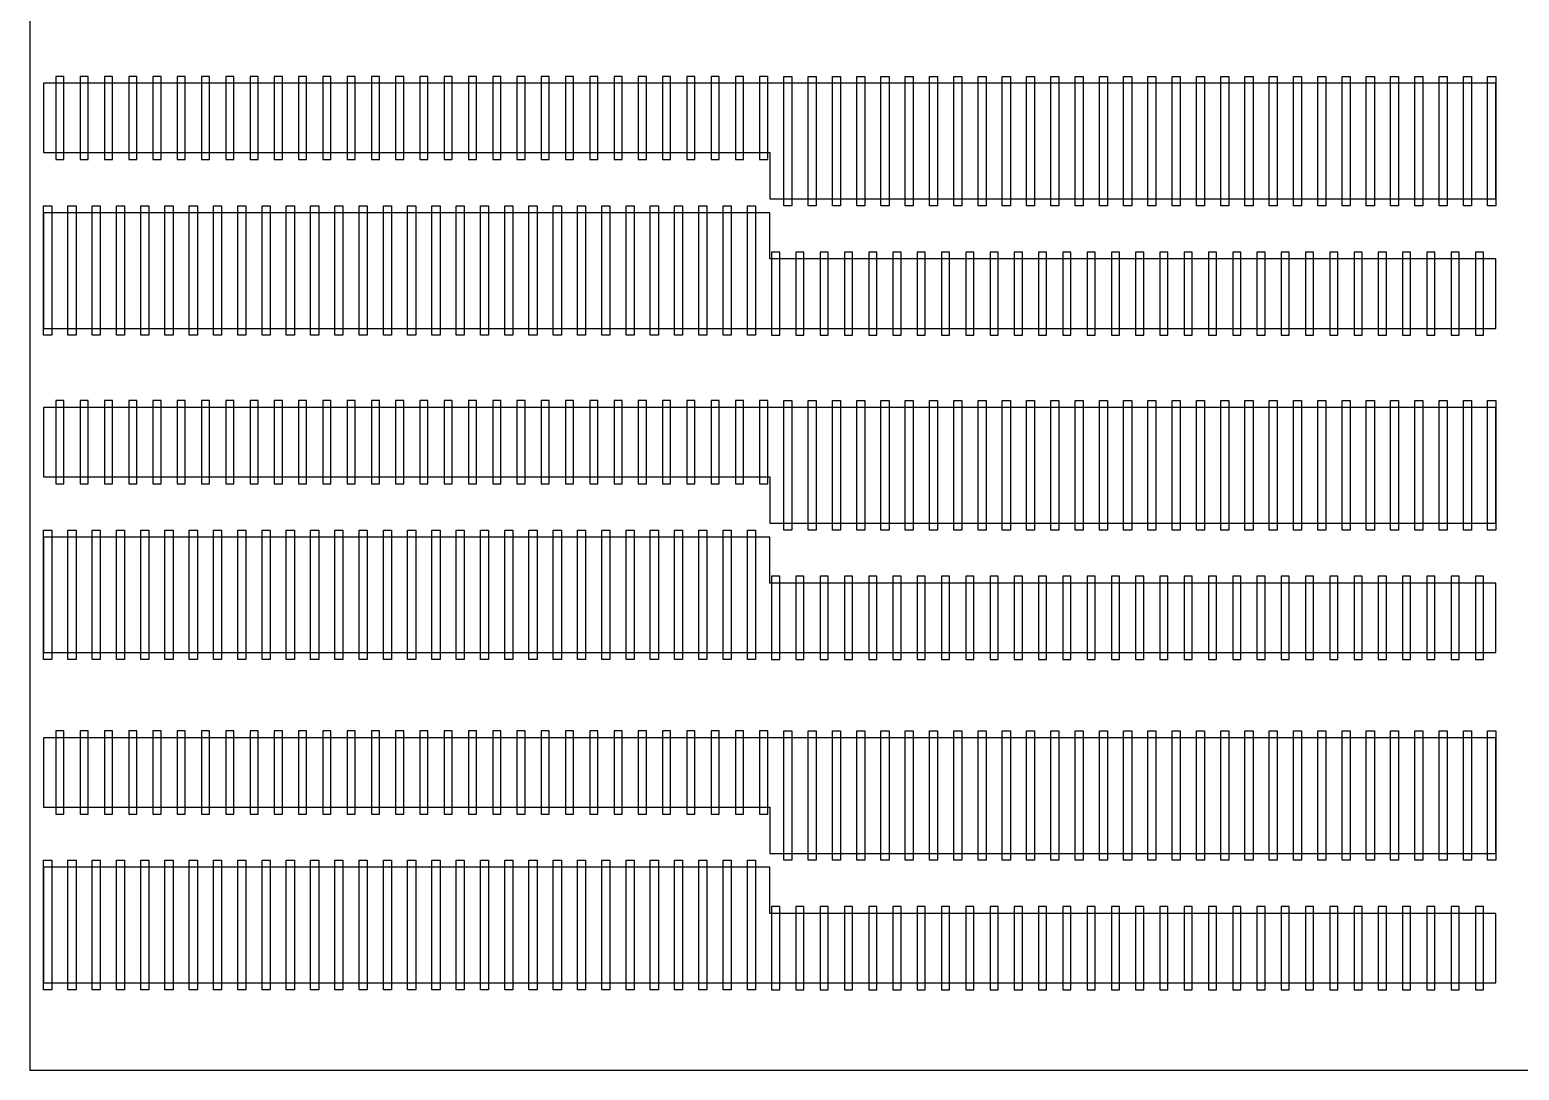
# Model space of a CAD drawing. Header units: millimetres. Extents: x -12392 to -10292, y 4792 to 5692.
# Drawn here: x -12392 to -11748, y 4792 to 5242 of the extents above; entities that cross this region are included whole.
import ezdxf

# ---------------------------------------------------------------- set-up
doc = ezdxf.new("R2010")
doc.units = ezdxf.units.MM
doc.layers.add('Predeterminada', color=18, linetype='Continuous', true_color=0x000000)

msp = doc.modelspace()

# ---------------------------------------------------------------- linework, layer by layer
at = {"layer": 'Predeterminada'}
for points in [[(-12392.38, 4792.4), (-10292.38, 4792.4), (-10292.38, 5692.4), (-12392.38, 5692.4)], [(-12381.08, 5186.27), (-12377.58, 5186.27), (-12377.58, 5222.27), (-12381.08, 5222.27)], [(-12367.08, 5186.27), (-12367.08, 5222.27), (-12370.58, 5222.27), (-12370.58, 5186.27)], [(-12356.58, 5186.27), (-12356.58, 5222.27), (-12360.08, 5222.27), (-12360.08, 5186.27)], [(-12346.08, 5186.27), (-12346.08, 5222.27), (-12349.58, 5222.27), (-12349.58, 5186.27)], [(-12339.08, 5186.27), (-12335.58, 5186.27), (-12335.58, 5222.27), (-12339.08, 5222.27)], [(-12328.58, 5186.27), (-12325.08, 5186.27), (-12325.08, 5222.27), (-12328.58, 5222.27)], [(-12318.08, 5186.27), (-12314.58, 5186.27), (-12314.58, 5222.27), (-12318.08, 5222.27)], [(-12307.58, 5186.27), (-12304.08, 5186.27), (-12304.08, 5222.27), (-12307.58, 5222.27)], [(-12297.08, 5186.27), (-12293.58, 5186.27), (-12293.58, 5222.27), (-12297.08, 5222.27)], [(-12283.08, 5186.27), (-12283.08, 5222.27), (-12286.58, 5222.27), (-12286.58, 5186.27)], [(-12272.58, 5186.27), (-12272.58, 5222.27), (-12276.08, 5222.27), (-12276.08, 5186.27)], [(-12262.08, 5186.27), (-12262.08, 5222.27), (-12265.58, 5222.27), (-12265.58, 5186.27)], [(-12255.08, 5186.27), (-12251.58, 5186.27), (-12251.58, 5222.27), (-12255.08, 5222.27)], [(-12244.58, 5186.27), (-12241.08, 5186.27), (-12241.08, 5222.27), (-12244.58, 5222.27)], [(-12234.08, 5186.27), (-12230.58, 5186.27), (-12230.58, 5222.27), (-12234.08, 5222.27)], [(-12223.58, 5186.27), (-12220.08, 5186.27), (-12220.08, 5222.27), (-12223.58, 5222.27)], [(-12209.58, 5186.27), (-12209.58, 5222.27), (-12213.08, 5222.27), (-12213.08, 5186.27)], [(-12202.58, 5186.27), (-12199.08, 5186.27), (-12199.08, 5222.27), (-12202.58, 5222.27)], [(-12192.08, 5186.27), (-12188.58, 5186.27), (-12188.58, 5222.27), (-12192.08, 5222.27)], [(-12181.58, 5186.27), (-12178.08, 5186.27), (-12178.08, 5222.27), (-12181.58, 5222.27)], [(-12167.58, 5186.27), (-12167.58, 5222.27), (-12171.08, 5222.27), (-12171.08, 5186.27)], [(-12157.08, 5186.27), (-12157.08, 5222.27), (-12160.58, 5222.27), (-12160.58, 5186.27)], [(-12146.58, 5186.27), (-12146.58, 5222.27), (-12150.08, 5222.27), (-12150.08, 5186.27)], [(-12139.58, 5186.27), (-12136.08, 5186.27), (-12136.08, 5222.27), (-12139.58, 5222.27)], [(-12129.08, 5186.27), (-12125.58, 5186.27), (-12125.58, 5222.27), (-12129.08, 5222.27)], [(-12118.58, 5186.27), (-12115.08, 5186.27), (-12115.08, 5222.27), (-12118.58, 5222.27)], [(-12108.08, 5186.27), (-12104.58, 5186.27), (-12104.58, 5222.27), (-12108.08, 5222.27)], [(-12094.08, 5186.27), (-12094.08, 5222.27), (-12097.58, 5222.27), (-12097.58, 5186.27)], [(-12087.08, 5186.27), (-12083.58, 5186.27), (-12083.58, 5222.27), (-12087.08, 5222.27)], [(-12076.58, 5186.27), (-12073.08, 5186.27), (-12073.08, 5222.27), (-12076.58, 5222.27)], [(-12066.08, 5222.27), (-12062.58, 5222.27), (-12062.58, 5166.27), (-12066.08, 5166.27)], [(-12055.58, 5222.27), (-12052.08, 5222.27), (-12052.08, 5166.27), (-12055.58, 5166.27)], [(-12045.08, 5222.27), (-12041.58, 5222.27), (-12041.58, 5166.27), (-12045.08, 5166.27)], [(-12034.58, 5222.27), (-12031.08, 5222.27), (-12031.08, 5166.27), (-12034.58, 5166.27)], [(-12024.08, 5222.27), (-12020.58, 5222.27), (-12020.58, 5166.27), (-12024.08, 5166.27)], [(-12013.58, 5222.27), (-12010.08, 5222.27), (-12010.08, 5166.27), (-12013.58, 5166.27)], [(-12003.08, 5222.27), (-11999.58, 5222.27), (-11999.58, 5166.27), (-12003.08, 5166.27)], [(-11992.58, 5222.27), (-11989.08, 5222.27), (-11989.08, 5166.27), (-11992.58, 5166.27)], [(-11982.08, 5222.27), (-11978.58, 5222.27), (-11978.58, 5166.27), (-11982.08, 5166.27)], [(-11971.58, 5222.27), (-11968.08, 5222.27), (-11968.08, 5166.27), (-11971.58, 5166.27)], [(-11961.08, 5222.27), (-11957.58, 5222.27), (-11957.58, 5166.27), (-11961.08, 5166.27)], [(-11950.58, 5222.27), (-11947.08, 5222.27), (-11947.08, 5166.27), (-11950.58, 5166.27)], [(-11940.08, 5222.27), (-11936.58, 5222.27), (-11936.58, 5166.27), (-11940.08, 5166.27)], [(-11929.58, 5222.27), (-11926.08, 5222.27), (-11926.08, 5166.27), (-11929.58, 5166.27)], [(-11919.08, 5222.27), (-11915.58, 5222.27), (-11915.58, 5166.27), (-11919.08, 5166.27)], [(-11908.58, 5222.27), (-11905.08, 5222.27), (-11905.08, 5166.27), (-11908.58, 5166.27)], [(-11898.08, 5222.27), (-11894.58, 5222.27), (-11894.58, 5166.27), (-11898.08, 5166.27)], [(-11887.58, 5222.27), (-11884.08, 5222.27), (-11884.08, 5166.27), (-11887.58, 5166.27)], [(-11877.08, 5222.27), (-11873.58, 5222.27), (-11873.58, 5166.27), (-11877.08, 5166.27)], [(-11866.58, 5222.27), (-11863.08, 5222.27), (-11863.08, 5166.27), (-11866.58, 5166.27)], [(-11856.08, 5222.27), (-11852.58, 5222.27), (-11852.58, 5166.27), (-11856.08, 5166.27)], [(-11845.58, 5222.27), (-11842.08, 5222.27), (-11842.08, 5166.27), (-11845.58, 5166.27)], [(-11835.08, 5222.27), (-11831.58, 5222.27), (-11831.58, 5166.27), (-11835.08, 5166.27)], [(-11824.58, 5222.27), (-11821.08, 5222.27), (-11821.08, 5166.27), (-11824.58, 5166.27)], [(-11814.08, 5222.27), (-11810.58, 5222.27), (-11810.58, 5166.27), (-11814.08, 5166.27)], [(-11803.58, 5222.27), (-11800.08, 5222.27), (-11800.08, 5166.27), (-11803.58, 5166.27)], [(-11793.08, 5222.27), (-11789.58, 5222.27), (-11789.58, 5166.27), (-11793.08, 5166.27)], [(-11782.58, 5222.27), (-11779.08, 5222.27), (-11779.08, 5166.27), (-11782.58, 5166.27)], [(-11772.08, 5222.27), (-11768.58, 5222.27), (-11768.58, 5166.27), (-11772.08, 5166.27)], [(-11761.58, 5222.27), (-11758.08, 5222.27), (-11758.08, 5166.27), (-11761.58, 5166.27)], [(-12072.23, 5169.27), (-11758.08, 5169.27), (-11758.08, 5219.27), (-12386.38, 5219.27), (-12386.38, 5189.27), (-12072.23, 5189.27)], [(-12382.88, 5110.27), (-12386.38, 5110.27), (-12386.38, 5166.27), (-12382.88, 5166.27)], [(-12072.23, 5163.27), (-12386.38, 5163.27), (-12386.38, 5113.27), (-11758.08, 5113.27), (-11758.08, 5143.27), (-12072.23, 5143.27)], [(-12372.38, 5110.27), (-12375.88, 5110.27), (-12375.88, 5166.27), (-12372.38, 5166.27)], [(-12361.88, 5110.27), (-12365.38, 5110.27), (-12365.38, 5166.27), (-12361.88, 5166.27)], [(-12351.38, 5110.27), (-12354.88, 5110.27), (-12354.88, 5166.27), (-12351.38, 5166.27)], [(-12340.88, 5110.27), (-12344.38, 5110.27), (-12344.38, 5166.27), (-12340.88, 5166.27)], [(-12330.38, 5110.27), (-12333.88, 5110.27), (-12333.88, 5166.27), (-12330.38, 5166.27)], [(-12319.88, 5110.27), (-12323.38, 5110.27), (-12323.38, 5166.27), (-12319.88, 5166.27)], [(-12309.38, 5110.27), (-12312.88, 5110.27), (-12312.88, 5166.27), (-12309.38, 5166.27)], [(-12298.88, 5110.27), (-12302.38, 5110.27), (-12302.38, 5166.27), (-12298.88, 5166.27)], [(-12288.38, 5110.27), (-12291.88, 5110.27), (-12291.88, 5166.27), (-12288.38, 5166.27)], [(-12277.88, 5110.27), (-12281.38, 5110.27), (-12281.38, 5166.27), (-12277.88, 5166.27)], [(-12267.38, 5110.27), (-12270.88, 5110.27), (-12270.88, 5166.27), (-12267.38, 5166.27)], [(-12256.88, 5110.27), (-12260.38, 5110.27), (-12260.38, 5166.27), (-12256.88, 5166.27)], [(-12246.38, 5110.27), (-12249.88, 5110.27), (-12249.88, 5166.27), (-12246.38, 5166.27)], [(-12235.88, 5110.27), (-12239.38, 5110.27), (-12239.38, 5166.27), (-12235.88, 5166.27)], [(-12225.38, 5110.27), (-12228.88, 5110.27), (-12228.88, 5166.27), (-12225.38, 5166.27)], [(-12214.88, 5110.27), (-12218.38, 5110.27), (-12218.38, 5166.27), (-12214.88, 5166.27)], [(-12204.38, 5110.27), (-12207.88, 5110.27), (-12207.88, 5166.27), (-12204.38, 5166.27)], [(-12193.88, 5110.27), (-12197.38, 5110.27), (-12197.38, 5166.27), (-12193.88, 5166.27)], [(-12183.38, 5110.27), (-12186.88, 5110.27), (-12186.88, 5166.27), (-12183.38, 5166.27)], [(-12172.88, 5110.27), (-12176.38, 5110.27), (-12176.38, 5166.27), (-12172.88, 5166.27)], [(-12162.38, 5110.27), (-12165.88, 5110.27), (-12165.88, 5166.27), (-12162.38, 5166.27)], [(-12151.88, 5110.27), (-12155.38, 5110.27), (-12155.38, 5166.27), (-12151.88, 5166.27)], [(-12141.38, 5110.27), (-12144.88, 5110.27), (-12144.88, 5166.27), (-12141.38, 5166.27)], [(-12130.88, 5110.27), (-12134.38, 5110.27), (-12134.38, 5166.27), (-12130.88, 5166.27)], [(-12120.38, 5110.27), (-12123.88, 5110.27), (-12123.88, 5166.27), (-12120.38, 5166.27)], [(-12109.88, 5110.27), (-12113.38, 5110.27), (-12113.38, 5166.27), (-12109.88, 5166.27)], [(-12099.38, 5110.27), (-12102.88, 5110.27), (-12102.88, 5166.27), (-12099.38, 5166.27)], [(-12088.88, 5110.27), (-12092.38, 5110.27), (-12092.38, 5166.27), (-12088.88, 5166.27)], [(-12078.38, 5110.27), (-12081.88, 5110.27), (-12081.88, 5166.27), (-12078.38, 5166.27)], [(-12067.88, 5146.27), (-12071.38, 5146.27), (-12071.38, 5110.27), (-12067.88, 5110.27)], [(-12057.38, 5146.27), (-12060.88, 5146.27), (-12060.88, 5110.27), (-12057.38, 5110.27)], [(-12050.38, 5146.27), (-12050.38, 5110.27), (-12046.88, 5110.27), (-12046.88, 5146.27)], [(-12036.38, 5146.27), (-12039.88, 5146.27), (-12039.88, 5110.27), (-12036.38, 5110.27)], [(-12025.88, 5146.27), (-12029.38, 5146.27), (-12029.38, 5110.27), (-12025.88, 5110.27)], [(-12015.38, 5146.27), (-12018.88, 5146.27), (-12018.88, 5110.27), (-12015.38, 5110.27)], [(-12004.88, 5146.27), (-12008.38, 5146.27), (-12008.38, 5110.27), (-12004.88, 5110.27)], [(-11997.88, 5146.27), (-11997.88, 5110.27), (-11994.38, 5110.27), (-11994.38, 5146.27)], [(-11987.38, 5146.27), (-11987.38, 5110.27), (-11983.88, 5110.27), (-11983.88, 5146.27)], [(-11976.88, 5146.27), (-11976.88, 5110.27), (-11973.38, 5110.27), (-11973.38, 5146.27)], [(-11962.88, 5146.27), (-11966.38, 5146.27), (-11966.38, 5110.27), (-11962.88, 5110.27)], [(-11952.38, 5146.27), (-11955.88, 5146.27), (-11955.88, 5110.27), (-11952.38, 5110.27)], [(-11941.88, 5146.27), (-11945.38, 5146.27), (-11945.38, 5110.27), (-11941.88, 5110.27)], [(-11934.88, 5146.27), (-11934.88, 5110.27), (-11931.38, 5110.27), (-11931.38, 5146.27)], [(-11920.88, 5146.27), (-11924.38, 5146.27), (-11924.38, 5110.27), (-11920.88, 5110.27)], [(-11910.38, 5146.27), (-11913.88, 5146.27), (-11913.88, 5110.27), (-11910.38, 5110.27)], [(-11899.88, 5146.27), (-11903.38, 5146.27), (-11903.38, 5110.27), (-11899.88, 5110.27)], [(-11889.38, 5146.27), (-11892.88, 5146.27), (-11892.88, 5110.27), (-11889.38, 5110.27)], [(-11882.38, 5146.27), (-11882.38, 5110.27), (-11878.88, 5110.27), (-11878.88, 5146.27)], [(-11871.88, 5146.27), (-11871.88, 5110.27), (-11868.38, 5110.27), (-11868.38, 5146.27)], [(-11861.38, 5146.27), (-11861.38, 5110.27), (-11857.88, 5110.27), (-11857.88, 5146.27)], [(-11847.38, 5146.27), (-11850.88, 5146.27), (-11850.88, 5110.27), (-11847.38, 5110.27)], [(-11836.88, 5146.27), (-11840.38, 5146.27), (-11840.38, 5110.27), (-11836.88, 5110.27)], [(-11826.38, 5146.27), (-11829.88, 5146.27), (-11829.88, 5110.27), (-11826.38, 5110.27)], [(-11815.88, 5146.27), (-11819.38, 5146.27), (-11819.38, 5110.27), (-11815.88, 5110.27)], [(-11805.38, 5146.27), (-11808.88, 5146.27), (-11808.88, 5110.27), (-11805.38, 5110.27)], [(-11798.38, 5146.27), (-11798.38, 5110.27), (-11794.88, 5110.27), (-11794.88, 5146.27)], [(-11787.88, 5146.27), (-11787.88, 5110.27), (-11784.38, 5110.27), (-11784.38, 5146.27)], [(-11777.38, 5146.27), (-11777.38, 5110.27), (-11773.88, 5110.27), (-11773.88, 5146.27)], [(-11763.38, 5146.27), (-11766.88, 5146.27), (-11766.88, 5110.27), (-11763.38, 5110.27)], [(-12072.23, 5029.02), (-11758.08, 5029.02), (-11758.08, 5079.02), (-12386.38, 5079.02), (-12386.38, 5049.02), (-12072.23, 5049.02)], [(-12381.08, 5046.02), (-12377.58, 5046.02), (-12377.58, 5082.02), (-12381.08, 5082.02)], [(-12367.08, 5046.02), (-12367.08, 5082.02), (-12370.58, 5082.02), (-12370.58, 5046.02)], [(-12356.58, 5046.02), (-12356.58, 5082.02), (-12360.08, 5082.02), (-12360.08, 5046.02)], [(-12346.08, 5046.02), (-12346.08, 5082.02), (-12349.58, 5082.02), (-12349.58, 5046.02)], [(-12339.08, 5046.02), (-12335.58, 5046.02), (-12335.58, 5082.02), (-12339.08, 5082.02)], [(-12328.58, 5046.02), (-12325.08, 5046.02), (-12325.08, 5082.02), (-12328.58, 5082.02)], [(-12318.08, 5046.02), (-12314.58, 5046.02), (-12314.58, 5082.02), (-12318.08, 5082.02)], [(-12307.58, 5046.02), (-12304.08, 5046.02), (-12304.08, 5082.02), (-12307.58, 5082.02)], [(-12297.08, 5046.02), (-12293.58, 5046.02), (-12293.58, 5082.02), (-12297.08, 5082.02)], [(-12283.08, 5046.02), (-12283.08, 5082.02), (-12286.58, 5082.02), (-12286.58, 5046.02)], [(-12272.58, 5046.02), (-12272.58, 5082.02), (-12276.08, 5082.02), (-12276.08, 5046.02)], [(-12262.08, 5046.02), (-12262.08, 5082.02), (-12265.58, 5082.02), (-12265.58, 5046.02)], [(-12255.08, 5046.02), (-12251.58, 5046.02), (-12251.58, 5082.02), (-12255.08, 5082.02)], [(-12244.58, 5046.02), (-12241.08, 5046.02), (-12241.08, 5082.02), (-12244.58, 5082.02)], [(-12234.08, 5046.02), (-12230.58, 5046.02), (-12230.58, 5082.02), (-12234.08, 5082.02)], [(-12223.58, 5046.02), (-12220.08, 5046.02), (-12220.08, 5082.02), (-12223.58, 5082.02)], [(-12209.58, 5046.02), (-12209.58, 5082.02), (-12213.08, 5082.02), (-12213.08, 5046.02)], [(-12202.58, 5046.02), (-12199.08, 5046.02), (-12199.08, 5082.02), (-12202.58, 5082.02)], [(-12192.08, 5046.02), (-12188.58, 5046.02), (-12188.58, 5082.02), (-12192.08, 5082.02)], [(-12181.58, 5046.02), (-12178.08, 5046.02), (-12178.08, 5082.02), (-12181.58, 5082.02)], [(-12167.58, 5046.02), (-12167.58, 5082.02), (-12171.08, 5082.02), (-12171.08, 5046.02)], [(-12157.08, 5046.02), (-12157.08, 5082.02), (-12160.58, 5082.02), (-12160.58, 5046.02)], [(-12146.58, 5046.02), (-12146.58, 5082.02), (-12150.08, 5082.02), (-12150.08, 5046.02)], [(-12139.58, 5046.02), (-12136.08, 5046.02), (-12136.08, 5082.02), (-12139.58, 5082.02)], [(-12129.08, 5046.02), (-12125.58, 5046.02), (-12125.58, 5082.02), (-12129.08, 5082.02)], [(-12118.58, 5046.02), (-12115.08, 5046.02), (-12115.08, 5082.02), (-12118.58, 5082.02)], [(-12108.08, 5046.02), (-12104.58, 5046.02), (-12104.58, 5082.02), (-12108.08, 5082.02)], [(-12094.08, 5046.02), (-12094.08, 5082.02), (-12097.58, 5082.02), (-12097.58, 5046.02)], [(-12087.08, 5046.02), (-12083.58, 5046.02), (-12083.58, 5082.02), (-12087.08, 5082.02)], [(-12076.58, 5046.02), (-12073.08, 5046.02), (-12073.08, 5082.02), (-12076.58, 5082.02)], [(-12066.08, 5082.02), (-12062.58, 5082.02), (-12062.58, 5026.02), (-12066.08, 5026.02)], [(-12055.58, 5082.02), (-12052.08, 5082.02), (-12052.08, 5026.02), (-12055.58, 5026.02)], [(-12045.08, 5082.02), (-12041.58, 5082.02), (-12041.58, 5026.02), (-12045.08, 5026.02)], [(-12034.58, 5082.02), (-12031.08, 5082.02), (-12031.08, 5026.02), (-12034.58, 5026.02)], [(-12024.08, 5082.02), (-12020.58, 5082.02), (-12020.58, 5026.02), (-12024.08, 5026.02)], [(-12013.58, 5082.02), (-12010.08, 5082.02), (-12010.08, 5026.02), (-12013.58, 5026.02)], [(-12003.08, 5082.02), (-11999.58, 5082.02), (-11999.58, 5026.02), (-12003.08, 5026.02)], [(-11992.58, 5082.02), (-11989.08, 5082.02), (-11989.08, 5026.02), (-11992.58, 5026.02)], [(-11982.08, 5082.02), (-11978.58, 5082.02), (-11978.58, 5026.02), (-11982.08, 5026.02)], [(-11971.58, 5082.02), (-11968.08, 5082.02), (-11968.08, 5026.02), (-11971.58, 5026.02)], [(-11961.08, 5082.02), (-11957.58, 5082.02), (-11957.58, 5026.02), (-11961.08, 5026.02)], [(-11950.58, 5082.02), (-11947.08, 5082.02), (-11947.08, 5026.02), (-11950.58, 5026.02)], [(-11940.08, 5082.02), (-11936.58, 5082.02), (-11936.58, 5026.02), (-11940.08, 5026.02)], [(-11929.58, 5082.02), (-11926.08, 5082.02), (-11926.08, 5026.02), (-11929.58, 5026.02)], [(-11919.08, 5082.02), (-11915.58, 5082.02), (-11915.58, 5026.02), (-11919.08, 5026.02)], [(-11908.58, 5082.02), (-11905.08, 5082.02), (-11905.08, 5026.02), (-11908.58, 5026.02)], [(-11898.08, 5082.02), (-11894.58, 5082.02), (-11894.58, 5026.02), (-11898.08, 5026.02)], [(-11887.58, 5082.02), (-11884.08, 5082.02), (-11884.08, 5026.02), (-11887.58, 5026.02)], [(-11877.08, 5082.02), (-11873.58, 5082.02), (-11873.58, 5026.02), (-11877.08, 5026.02)], [(-11866.58, 5082.02), (-11863.08, 5082.02), (-11863.08, 5026.02), (-11866.58, 5026.02)], [(-11856.08, 5082.02), (-11852.58, 5082.02), (-11852.58, 5026.02), (-11856.08, 5026.02)], [(-11845.58, 5082.02), (-11842.08, 5082.02), (-11842.08, 5026.02), (-11845.58, 5026.02)], [(-11835.08, 5082.02), (-11831.58, 5082.02), (-11831.58, 5026.02), (-11835.08, 5026.02)], [(-11824.58, 5082.02), (-11821.08, 5082.02), (-11821.08, 5026.02), (-11824.58, 5026.02)], [(-11814.08, 5082.02), (-11810.58, 5082.02), (-11810.58, 5026.02), (-11814.08, 5026.02)], [(-11803.58, 5082.02), (-11800.08, 5082.02), (-11800.08, 5026.02), (-11803.58, 5026.02)], [(-11793.08, 5082.02), (-11789.58, 5082.02), (-11789.58, 5026.02), (-11793.08, 5026.02)], [(-11782.58, 5082.02), (-11779.08, 5082.02), (-11779.08, 5026.02), (-11782.58, 5026.02)], [(-11772.08, 5082.02), (-11768.58, 5082.02), (-11768.58, 5026.02), (-11772.08, 5026.02)], [(-11761.58, 5082.02), (-11758.08, 5082.02), (-11758.08, 5026.02), (-11761.58, 5026.02)], [(-12382.88, 4970.02), (-12386.38, 4970.02), (-12386.38, 5026.02), (-12382.88, 5026.02)], [(-12072.23, 5023.02), (-12386.38, 5023.02), (-12386.38, 4973.02), (-11758.08, 4973.02), (-11758.08, 5003.02), (-12072.23, 5003.02)], [(-12372.38, 4970.02), (-12375.88, 4970.02), (-12375.88, 5026.02), (-12372.38, 5026.02)], [(-12361.88, 4970.02), (-12365.38, 4970.02), (-12365.38, 5026.02), (-12361.88, 5026.02)], [(-12351.38, 4970.02), (-12354.88, 4970.02), (-12354.88, 5026.02), (-12351.38, 5026.02)], [(-12340.88, 4970.02), (-12344.38, 4970.02), (-12344.38, 5026.02), (-12340.88, 5026.02)], [(-12330.38, 4970.02), (-12333.88, 4970.02), (-12333.88, 5026.02), (-12330.38, 5026.02)], [(-12319.88, 4970.02), (-12323.38, 4970.02), (-12323.38, 5026.02), (-12319.88, 5026.02)], [(-12309.38, 4970.02), (-12312.88, 4970.02), (-12312.88, 5026.02), (-12309.38, 5026.02)], [(-12298.88, 4970.02), (-12302.38, 4970.02), (-12302.38, 5026.02), (-12298.88, 5026.02)], [(-12288.38, 4970.02), (-12291.88, 4970.02), (-12291.88, 5026.02), (-12288.38, 5026.02)], [(-12277.88, 4970.02), (-12281.38, 4970.02), (-12281.38, 5026.02), (-12277.88, 5026.02)], [(-12267.38, 4970.02), (-12270.88, 4970.02), (-12270.88, 5026.02), (-12267.38, 5026.02)], [(-12256.88, 4970.02), (-12260.38, 4970.02), (-12260.38, 5026.02), (-12256.88, 5026.02)], [(-12246.38, 4970.02), (-12249.88, 4970.02), (-12249.88, 5026.02), (-12246.38, 5026.02)], [(-12235.88, 4970.02), (-12239.38, 4970.02), (-12239.38, 5026.02), (-12235.88, 5026.02)], [(-12225.38, 4970.02), (-12228.88, 4970.02), (-12228.88, 5026.02), (-12225.38, 5026.02)], [(-12214.88, 4970.02), (-12218.38, 4970.02), (-12218.38, 5026.02), (-12214.88, 5026.02)], [(-12204.38, 4970.02), (-12207.88, 4970.02), (-12207.88, 5026.02), (-12204.38, 5026.02)], [(-12193.88, 4970.02), (-12197.38, 4970.02), (-12197.38, 5026.02), (-12193.88, 5026.02)], [(-12183.38, 4970.02), (-12186.88, 4970.02), (-12186.88, 5026.02), (-12183.38, 5026.02)], [(-12172.88, 4970.02), (-12176.38, 4970.02), (-12176.38, 5026.02), (-12172.88, 5026.02)], [(-12162.38, 4970.02), (-12165.88, 4970.02), (-12165.88, 5026.02), (-12162.38, 5026.02)], [(-12151.88, 4970.02), (-12155.38, 4970.02), (-12155.38, 5026.02), (-12151.88, 5026.02)], [(-12141.38, 4970.02), (-12144.88, 4970.02), (-12144.88, 5026.02), (-12141.38, 5026.02)], [(-12130.88, 4970.02), (-12134.38, 4970.02), (-12134.38, 5026.02), (-12130.88, 5026.02)], [(-12120.38, 4970.02), (-12123.88, 4970.02), (-12123.88, 5026.02), (-12120.38, 5026.02)], [(-12109.88, 4970.02), (-12113.38, 4970.02), (-12113.38, 5026.02), (-12109.88, 5026.02)], [(-12099.38, 4970.02), (-12102.88, 4970.02), (-12102.88, 5026.02), (-12099.38, 5026.02)], [(-12088.88, 4970.02), (-12092.38, 4970.02), (-12092.38, 5026.02), (-12088.88, 5026.02)], [(-12078.38, 4970.02), (-12081.88, 4970.02), (-12081.88, 5026.02), (-12078.38, 5026.02)], [(-12067.88, 5006.02), (-12071.38, 5006.02), (-12071.38, 4970.02), (-12067.88, 4970.02)], [(-12057.38, 5006.02), (-12060.88, 5006.02), (-12060.88, 4970.02), (-12057.38, 4970.02)], [(-12050.38, 5006.02), (-12050.38, 4970.02), (-12046.88, 4970.02), (-12046.88, 5006.02)], [(-12036.38, 5006.02), (-12039.88, 5006.02), (-12039.88, 4970.02), (-12036.38, 4970.02)], [(-12025.88, 5006.02), (-12029.38, 5006.02), (-12029.38, 4970.02), (-12025.88, 4970.02)], [(-12015.38, 5006.02), (-12018.88, 5006.02), (-12018.88, 4970.02), (-12015.38, 4970.02)], [(-12004.88, 5006.02), (-12008.38, 5006.02), (-12008.38, 4970.02), (-12004.88, 4970.02)], [(-11997.88, 5006.02), (-11997.88, 4970.02), (-11994.38, 4970.02), (-11994.38, 5006.02)], [(-11987.38, 5006.02), (-11987.38, 4970.02), (-11983.88, 4970.02), (-11983.88, 5006.02)], [(-11976.88, 5006.02), (-11976.88, 4970.02), (-11973.38, 4970.02), (-11973.38, 5006.02)], [(-11962.88, 5006.02), (-11966.38, 5006.02), (-11966.38, 4970.02), (-11962.88, 4970.02)], [(-11952.38, 5006.02), (-11955.88, 5006.02), (-11955.88, 4970.02), (-11952.38, 4970.02)], [(-11941.88, 5006.02), (-11945.38, 5006.02), (-11945.38, 4970.02), (-11941.88, 4970.02)], [(-11934.88, 5006.02), (-11934.88, 4970.02), (-11931.38, 4970.02), (-11931.38, 5006.02)], [(-11920.88, 5006.02), (-11924.38, 5006.02), (-11924.38, 4970.02), (-11920.88, 4970.02)], [(-11910.38, 5006.02), (-11913.88, 5006.02), (-11913.88, 4970.02), (-11910.38, 4970.02)], [(-11899.88, 5006.02), (-11903.38, 5006.02), (-11903.38, 4970.02), (-11899.88, 4970.02)], [(-11889.38, 5006.02), (-11892.88, 5006.02), (-11892.88, 4970.02), (-11889.38, 4970.02)], [(-11882.38, 5006.02), (-11882.38, 4970.02), (-11878.88, 4970.02), (-11878.88, 5006.02)], [(-11871.88, 5006.02), (-11871.88, 4970.02), (-11868.38, 4970.02), (-11868.38, 5006.02)], [(-11861.38, 5006.02), (-11861.38, 4970.02), (-11857.88, 4970.02), (-11857.88, 5006.02)], [(-11847.38, 5006.02), (-11850.88, 5006.02), (-11850.88, 4970.02), (-11847.38, 4970.02)], [(-11836.88, 5006.02), (-11840.38, 5006.02), (-11840.38, 4970.02), (-11836.88, 4970.02)], [(-11826.38, 5006.02), (-11829.88, 5006.02), (-11829.88, 4970.02), (-11826.38, 4970.02)], [(-11815.88, 5006.02), (-11819.38, 5006.02), (-11819.38, 4970.02), (-11815.88, 4970.02)], [(-11805.38, 5006.02), (-11808.88, 5006.02), (-11808.88, 4970.02), (-11805.38, 4970.02)], [(-11798.38, 5006.02), (-11798.38, 4970.02), (-11794.88, 4970.02), (-11794.88, 5006.02)], [(-11787.88, 5006.02), (-11787.88, 4970.02), (-11784.38, 4970.02), (-11784.38, 5006.02)], [(-11777.38, 5006.02), (-11777.38, 4970.02), (-11773.88, 4970.02), (-11773.88, 5006.02)], [(-11763.38, 5006.02), (-11766.88, 5006.02), (-11766.88, 4970.02), (-11763.38, 4970.02)], [(-12381.08, 4903.18), (-12377.58, 4903.18), (-12377.58, 4939.18), (-12381.08, 4939.18)], [(-12367.08, 4903.18), (-12367.08, 4939.18), (-12370.58, 4939.18), (-12370.58, 4903.18)], [(-12356.58, 4903.18), (-12356.58, 4939.18), (-12360.08, 4939.18), (-12360.08, 4903.18)], [(-12346.08, 4903.18), (-12346.08, 4939.18), (-12349.58, 4939.18), (-12349.58, 4903.18)], [(-12339.08, 4903.18), (-12335.58, 4903.18), (-12335.58, 4939.18), (-12339.08, 4939.18)], [(-12328.58, 4903.18), (-12325.08, 4903.18), (-12325.08, 4939.18), (-12328.58, 4939.18)], [(-12318.08, 4903.18), (-12314.58, 4903.18), (-12314.58, 4939.18), (-12318.08, 4939.18)], [(-12307.58, 4903.18), (-12304.08, 4903.18), (-12304.08, 4939.18), (-12307.58, 4939.18)], [(-12297.08, 4903.18), (-12293.58, 4903.18), (-12293.58, 4939.18), (-12297.08, 4939.18)], [(-12283.08, 4903.18), (-12283.08, 4939.18), (-12286.58, 4939.18), (-12286.58, 4903.18)], [(-12272.58, 4903.18), (-12272.58, 4939.18), (-12276.08, 4939.18), (-12276.08, 4903.18)], [(-12262.08, 4903.18), (-12262.08, 4939.18), (-12265.58, 4939.18), (-12265.58, 4903.18)], [(-12255.08, 4903.18), (-12251.58, 4903.18), (-12251.58, 4939.18), (-12255.08, 4939.18)], [(-12244.58, 4903.18), (-12241.08, 4903.18), (-12241.08, 4939.18), (-12244.58, 4939.18)], [(-12234.08, 4903.18), (-12230.58, 4903.18), (-12230.58, 4939.18), (-12234.08, 4939.18)], [(-12223.58, 4903.18), (-12220.08, 4903.18), (-12220.08, 4939.18), (-12223.58, 4939.18)], [(-12209.58, 4903.18), (-12209.58, 4939.18), (-12213.08, 4939.18), (-12213.08, 4903.18)], [(-12202.58, 4903.18), (-12199.08, 4903.18), (-12199.08, 4939.18), (-12202.58, 4939.18)], [(-12192.08, 4903.18), (-12188.58, 4903.18), (-12188.58, 4939.18), (-12192.08, 4939.18)], [(-12181.58, 4903.18), (-12178.08, 4903.18), (-12178.08, 4939.18), (-12181.58, 4939.18)], [(-12167.58, 4903.18), (-12167.58, 4939.18), (-12171.08, 4939.18), (-12171.08, 4903.18)], [(-12157.08, 4903.18), (-12157.08, 4939.18), (-12160.58, 4939.18), (-12160.58, 4903.18)], [(-12146.58, 4903.18), (-12146.58, 4939.18), (-12150.08, 4939.18), (-12150.08, 4903.18)], [(-12139.58, 4903.18), (-12136.08, 4903.18), (-12136.08, 4939.18), (-12139.58, 4939.18)], [(-12129.08, 4903.18), (-12125.58, 4903.18), (-12125.58, 4939.18), (-12129.08, 4939.18)], [(-12118.58, 4903.18), (-12115.08, 4903.18), (-12115.08, 4939.18), (-12118.58, 4939.18)], [(-12108.08, 4903.18), (-12104.58, 4903.18), (-12104.58, 4939.18), (-12108.08, 4939.18)], [(-12094.08, 4903.18), (-12094.08, 4939.18), (-12097.58, 4939.18), (-12097.58, 4903.18)], [(-12087.08, 4903.18), (-12083.58, 4903.18), (-12083.58, 4939.18), (-12087.08, 4939.18)], [(-12076.58, 4903.18), (-12073.08, 4903.18), (-12073.08, 4939.18), (-12076.58, 4939.18)], [(-12066.08, 4939.18), (-12062.58, 4939.18), (-12062.58, 4883.18), (-12066.08, 4883.18)], [(-12055.58, 4939.18), (-12052.08, 4939.18), (-12052.08, 4883.18), (-12055.58, 4883.18)], [(-12045.08, 4939.18), (-12041.58, 4939.18), (-12041.58, 4883.18), (-12045.08, 4883.18)], [(-12034.58, 4939.18), (-12031.08, 4939.18), (-12031.08, 4883.18), (-12034.58, 4883.18)], [(-12024.08, 4939.18), (-12020.58, 4939.18), (-12020.58, 4883.18), (-12024.08, 4883.18)], [(-12013.58, 4939.18), (-12010.08, 4939.18), (-12010.08, 4883.18), (-12013.58, 4883.18)], [(-12003.08, 4939.18), (-11999.58, 4939.18), (-11999.58, 4883.18), (-12003.08, 4883.18)], [(-11992.58, 4939.18), (-11989.08, 4939.18), (-11989.08, 4883.18), (-11992.58, 4883.18)], [(-11982.08, 4939.18), (-11978.58, 4939.18), (-11978.58, 4883.18), (-11982.08, 4883.18)], [(-11971.58, 4939.18), (-11968.08, 4939.18), (-11968.08, 4883.18), (-11971.58, 4883.18)], [(-11961.08, 4939.18), (-11957.58, 4939.18), (-11957.58, 4883.18), (-11961.08, 4883.18)], [(-11950.58, 4939.18), (-11947.08, 4939.18), (-11947.08, 4883.18), (-11950.58, 4883.18)], [(-11940.08, 4939.18), (-11936.58, 4939.18), (-11936.58, 4883.18), (-11940.08, 4883.18)], [(-11929.58, 4939.18), (-11926.08, 4939.18), (-11926.08, 4883.18), (-11929.58, 4883.18)], [(-11919.08, 4939.18), (-11915.58, 4939.18), (-11915.58, 4883.18), (-11919.08, 4883.18)], [(-11908.58, 4939.18), (-11905.08, 4939.18), (-11905.08, 4883.18), (-11908.58, 4883.18)], [(-11898.08, 4939.18), (-11894.58, 4939.18), (-11894.58, 4883.18), (-11898.08, 4883.18)], [(-11887.58, 4939.18), (-11884.08, 4939.18), (-11884.08, 4883.18), (-11887.58, 4883.18)], [(-11877.08, 4939.18), (-11873.58, 4939.18), (-11873.58, 4883.18), (-11877.08, 4883.18)], [(-11866.58, 4939.18), (-11863.08, 4939.18), (-11863.08, 4883.18), (-11866.58, 4883.18)], [(-11856.08, 4939.18), (-11852.58, 4939.18), (-11852.58, 4883.18), (-11856.08, 4883.18)], [(-11845.58, 4939.18), (-11842.08, 4939.18), (-11842.08, 4883.18), (-11845.58, 4883.18)], [(-11835.08, 4939.18), (-11831.58, 4939.18), (-11831.58, 4883.18), (-11835.08, 4883.18)], [(-11824.58, 4939.18), (-11821.08, 4939.18), (-11821.08, 4883.18), (-11824.58, 4883.18)], [(-11814.08, 4939.18), (-11810.58, 4939.18), (-11810.58, 4883.18), (-11814.08, 4883.18)], [(-11803.58, 4939.18), (-11800.08, 4939.18), (-11800.08, 4883.18), (-11803.58, 4883.18)], [(-11793.08, 4939.18), (-11789.58, 4939.18), (-11789.58, 4883.18), (-11793.08, 4883.18)], [(-11782.58, 4939.18), (-11779.08, 4939.18), (-11779.08, 4883.18), (-11782.58, 4883.18)], [(-11772.08, 4939.18), (-11768.58, 4939.18), (-11768.58, 4883.18), (-11772.08, 4883.18)], [(-11761.58, 4939.18), (-11758.08, 4939.18), (-11758.08, 4883.18), (-11761.58, 4883.18)], [(-12072.23, 4886.18), (-11758.08, 4886.18), (-11758.08, 4936.18), (-12386.38, 4936.18), (-12386.38, 4906.18), (-12072.23, 4906.18)], [(-12382.88, 4827.18), (-12386.38, 4827.18), (-12386.38, 4883.18), (-12382.88, 4883.18)], [(-12072.23, 4880.18), (-12386.38, 4880.18), (-12386.38, 4830.18), (-11758.08, 4830.18), (-11758.08, 4860.18), (-12072.23, 4860.18)], [(-12372.38, 4827.18), (-12375.88, 4827.18), (-12375.88, 4883.18), (-12372.38, 4883.18)], [(-12361.88, 4827.18), (-12365.38, 4827.18), (-12365.38, 4883.18), (-12361.88, 4883.18)], [(-12351.38, 4827.18), (-12354.88, 4827.18), (-12354.88, 4883.18), (-12351.38, 4883.18)], [(-12340.88, 4827.18), (-12344.38, 4827.18), (-12344.38, 4883.18), (-12340.88, 4883.18)], [(-12330.38, 4827.18), (-12333.88, 4827.18), (-12333.88, 4883.18), (-12330.38, 4883.18)], [(-12319.88, 4827.18), (-12323.38, 4827.18), (-12323.38, 4883.18), (-12319.88, 4883.18)], [(-12309.38, 4827.18), (-12312.88, 4827.18), (-12312.88, 4883.18), (-12309.38, 4883.18)], [(-12298.88, 4827.18), (-12302.38, 4827.18), (-12302.38, 4883.18), (-12298.88, 4883.18)], [(-12288.38, 4827.18), (-12291.88, 4827.18), (-12291.88, 4883.18), (-12288.38, 4883.18)], [(-12277.88, 4827.18), (-12281.38, 4827.18), (-12281.38, 4883.18), (-12277.88, 4883.18)], [(-12267.38, 4827.18), (-12270.88, 4827.18), (-12270.88, 4883.18), (-12267.38, 4883.18)], [(-12256.88, 4827.18), (-12260.38, 4827.18), (-12260.38, 4883.18), (-12256.88, 4883.18)], [(-12246.38, 4827.18), (-12249.88, 4827.18), (-12249.88, 4883.18), (-12246.38, 4883.18)], [(-12235.88, 4827.18), (-12239.38, 4827.18), (-12239.38, 4883.18), (-12235.88, 4883.18)], [(-12225.38, 4827.18), (-12228.88, 4827.18), (-12228.88, 4883.18), (-12225.38, 4883.18)], [(-12214.88, 4827.18), (-12218.38, 4827.18), (-12218.38, 4883.18), (-12214.88, 4883.18)], [(-12204.38, 4827.18), (-12207.88, 4827.18), (-12207.88, 4883.18), (-12204.38, 4883.18)], [(-12193.88, 4827.18), (-12197.38, 4827.18), (-12197.38, 4883.18), (-12193.88, 4883.18)], [(-12183.38, 4827.18), (-12186.88, 4827.18), (-12186.88, 4883.18), (-12183.38, 4883.18)], [(-12172.88, 4827.18), (-12176.38, 4827.18), (-12176.38, 4883.18), (-12172.88, 4883.18)], [(-12162.38, 4827.18), (-12165.88, 4827.18), (-12165.88, 4883.18), (-12162.38, 4883.18)], [(-12151.88, 4827.18), (-12155.38, 4827.18), (-12155.38, 4883.18), (-12151.88, 4883.18)], [(-12141.38, 4827.18), (-12144.88, 4827.18), (-12144.88, 4883.18), (-12141.38, 4883.18)], [(-12130.88, 4827.18), (-12134.38, 4827.18), (-12134.38, 4883.18), (-12130.88, 4883.18)], [(-12120.38, 4827.18), (-12123.88, 4827.18), (-12123.88, 4883.18), (-12120.38, 4883.18)], [(-12109.88, 4827.18), (-12113.38, 4827.18), (-12113.38, 4883.18), (-12109.88, 4883.18)], [(-12099.38, 4827.18), (-12102.88, 4827.18), (-12102.88, 4883.18), (-12099.38, 4883.18)], [(-12088.88, 4827.18), (-12092.38, 4827.18), (-12092.38, 4883.18), (-12088.88, 4883.18)], [(-12078.38, 4827.18), (-12081.88, 4827.18), (-12081.88, 4883.18), (-12078.38, 4883.18)], [(-12067.88, 4863.18), (-12071.38, 4863.18), (-12071.38, 4827.18), (-12067.88, 4827.18)], [(-12057.38, 4863.18), (-12060.88, 4863.18), (-12060.88, 4827.18), (-12057.38, 4827.18)], [(-12050.38, 4863.18), (-12050.38, 4827.18), (-12046.88, 4827.18), (-12046.88, 4863.18)], [(-12036.38, 4863.18), (-12039.88, 4863.18), (-12039.88, 4827.18), (-12036.38, 4827.18)], [(-12025.88, 4863.18), (-12029.38, 4863.18), (-12029.38, 4827.18), (-12025.88, 4827.18)], [(-12015.38, 4863.18), (-12018.88, 4863.18), (-12018.88, 4827.18), (-12015.38, 4827.18)], [(-12004.88, 4863.18), (-12008.38, 4863.18), (-12008.38, 4827.18), (-12004.88, 4827.18)], [(-11997.88, 4863.18), (-11997.88, 4827.18), (-11994.38, 4827.18), (-11994.38, 4863.18)], [(-11987.38, 4863.18), (-11987.38, 4827.18), (-11983.88, 4827.18), (-11983.88, 4863.18)], [(-11976.88, 4863.18), (-11976.88, 4827.18), (-11973.38, 4827.18), (-11973.38, 4863.18)], [(-11962.88, 4863.18), (-11966.38, 4863.18), (-11966.38, 4827.18), (-11962.88, 4827.18)], [(-11952.38, 4863.18), (-11955.88, 4863.18), (-11955.88, 4827.18), (-11952.38, 4827.18)], [(-11941.88, 4863.18), (-11945.38, 4863.18), (-11945.38, 4827.18), (-11941.88, 4827.18)], [(-11934.88, 4863.18), (-11934.88, 4827.18), (-11931.38, 4827.18), (-11931.38, 4863.18)], [(-11920.88, 4863.18), (-11924.38, 4863.18), (-11924.38, 4827.18), (-11920.88, 4827.18)], [(-11910.38, 4863.18), (-11913.88, 4863.18), (-11913.88, 4827.18), (-11910.38, 4827.18)], [(-11899.88, 4863.18), (-11903.38, 4863.18), (-11903.38, 4827.18), (-11899.88, 4827.18)], [(-11889.38, 4863.18), (-11892.88, 4863.18), (-11892.88, 4827.18), (-11889.38, 4827.18)], [(-11882.38, 4863.18), (-11882.38, 4827.18), (-11878.88, 4827.18), (-11878.88, 4863.18)], [(-11871.88, 4863.18), (-11871.88, 4827.18), (-11868.38, 4827.18), (-11868.38, 4863.18)], [(-11861.38, 4863.18), (-11861.38, 4827.18), (-11857.88, 4827.18), (-11857.88, 4863.18)], [(-11847.38, 4863.18), (-11850.88, 4863.18), (-11850.88, 4827.18), (-11847.38, 4827.18)], [(-11836.88, 4863.18), (-11840.38, 4863.18), (-11840.38, 4827.18), (-11836.88, 4827.18)], [(-11826.38, 4863.18), (-11829.88, 4863.18), (-11829.88, 4827.18), (-11826.38, 4827.18)], [(-11815.88, 4863.18), (-11819.38, 4863.18), (-11819.38, 4827.18), (-11815.88, 4827.18)], [(-11805.38, 4863.18), (-11808.88, 4863.18), (-11808.88, 4827.18), (-11805.38, 4827.18)], [(-11798.38, 4863.18), (-11798.38, 4827.18), (-11794.88, 4827.18), (-11794.88, 4863.18)], [(-11787.88, 4863.18), (-11787.88, 4827.18), (-11784.38, 4827.18), (-11784.38, 4863.18)], [(-11777.38, 4863.18), (-11777.38, 4827.18), (-11773.88, 4827.18), (-11773.88, 4863.18)], [(-11763.38, 4863.18), (-11766.88, 4863.18), (-11766.88, 4827.18), (-11763.38, 4827.18)]]:
    msp.add_lwpolyline(points, close=True, dxfattribs=at)

doc.saveas('drawing.dxf')
